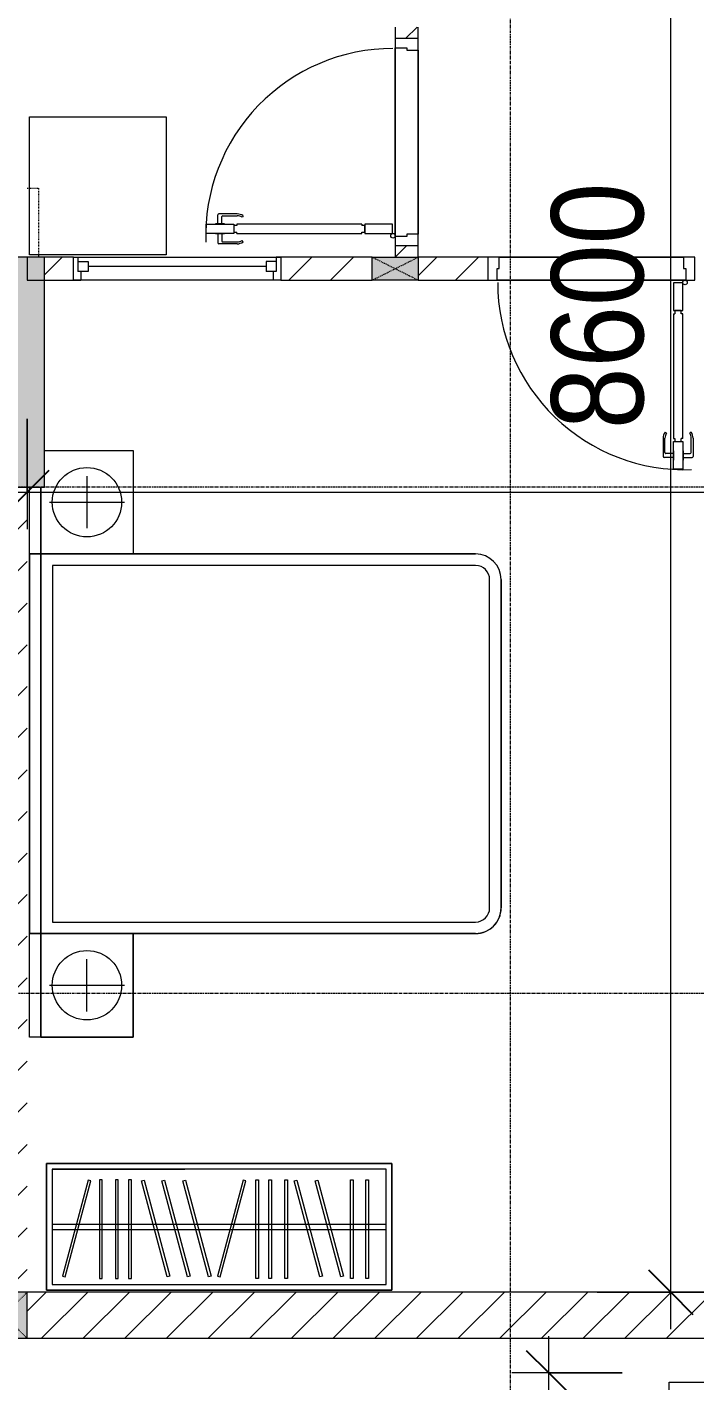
# Model space of a CAD drawing. Header units: millimetres. Extents: x 1591 to 239243, y -15958 to 82755.
# Drawn here: x 154851 to 157753, y 35352 to 41237 of the extents above; entities that cross this region are included whole.
import ezdxf

# ---------------------------------------------------------------- set-up
doc = ezdxf.new("R2010")
doc.units = ezdxf.units.MM
for name, pattern in [('Dash 1_8_', [6.35, 3.175, -3.175]), ('Dash_2_', [6, 3, -3]), ('Grid Line', [22.225, 12.7, -3.175, 3.175, -3.175])]:
    doc.linetypes.add(name, pattern=pattern)
for name, color, linetype, lineweight in [('0-1', 250, 'Continuous', 5), ('A-ANNO-DIMS', 211, 'Continuous', 9), ('A-ANNO-DIMS-160', 211, 'Continuous', 9), ('A-AREA', 32, 'Dash 1_8_', 9), ('A-DETL-GENF-1', 9, 'Continuous', 9), ('A-DETL-GENF-2', 10, 'Continuous', 9), ('A-DOOR-1', 254, 'Continuous', 9), ('A-DOOR-2', 9, 'Continuous', 9), ('A-DOOR-3', 10, 'Continuous', 9), ('A-DOOR-FRAM-1', 10, 'Continuous', 9), ('A-FLOR-2', 9, 'Continuous', 9), ('A-GLAZ-1', 254, 'Continuous', 9), ('A-GLAZ-2', 9, 'Continuous', 9), ('A-WALL-1', 253, 'Continuous', 18), ('A-WALL-2', 9, 'Continuous', 9), ('A-WALL-3', 113, 'Continuous', 18), ('A-WALL-PATT-1', 10, 'Continuous', 9), ('A-WALL-PATT-2', 111, 'Continuous', 9), ('G-IMPT-1', 254, 'Continuous', 9), ('I-FURN-1', 254, 'Continuous', 9), ('S-COLS', 52, 'Continuous', 9), ('S-COLS-1', 52, 'Continuous', 5), ('S-COLS-2', 250, 'Continuous', 18), ('S-COLS-4', 254, 'Continuous', 9), ('S-COLS-5', 253, 'Continuous', 18), ('S-COLS-6', 52, 'Continuous', 18), ('S-COLS-HDLN', 52, 'Dash_2_', 9), ('S-COLS-HDLN-1', 9, 'Dash_2_', 9), ('S-GRID-1', 1, 'Grid Line', 9)]:
    doc.layers.add(name, color=color, linetype=linetype, lineweight=lineweight)
doc.styles.add('UTM Avo', font='UTM Avo.ttf', dxfattribs={"width": 0.9, "height": 400})
doc.dimstyles.new('1_Dim_chi_tiet_2_5', dxfattribs={"dimscale": 304.8, "dimtxt": 399.720379, "dimasz": 0.629921, "dimexe": 0.524934, "dimexo": 0.0625, "dimgap": 0.052493, "dimtad": 1, "dimdec": 0, "dimrnd": 5, "dimzin": 0, "dimdsep": 46, "dimtxsty": 'UTM Avo', "dimblk1": 'OBLIQUE', "dimblk2": 'OBLIQUE', "dimsah": 1, "dimcen": 0.09, "dimdle": 0.524934, "dimazin": 0, "dimtfac": 1, "dimtdec": 4, "dimtix": 1, "dimtmove": 0, "dimatfit": 3, "dimfxl": 1.049869, "dimfxlon": 1, "dimtvp": 1, "dimtolj": 1, "dimtzin": 0, "dimarcsym": 2})
pattern_1 = [(45, (0, 0), (-90.50967, 90.50967), [])]
pattern_2 = [(45, (101998.83, 0), (-90.50967, 90.50967), [])]

# ---------------------------------------------------------------- blocks, each defined once
blk = doc.blocks.new('NCV_TKTC_KET CAU_rvt-1-TKCS_MB TẦNG 5')
at = {"layer": 'S-COLS-1'}
blk.add_hatch(color=256, dxfattribs=at).paths.add_polyline_path([(52577.6, 39236.9), (52927.6, 39236.9), (52927.6, 40236.9), (52577.6, 40236.9), (52577.6, 39336.9)])
at = {"layer": 'S-COLS-2'}
for p, q in [((52927.6, 40236.9), (52577.6, 40236.9)), ((52927.6, 39236.9), (52927.6, 40236.9)), ((52577.6, 39236.9), (52927.6, 39236.9))]:
    blk.add_line(p, q, dxfattribs=at)
blk = doc.blocks.new('DOOR_CW_01 CANH MO-PANEL KINH - DIW_01-900x2200-CỬA GỖ VÂN LAMINATE-553393-TKCS_MB TẦNG 5')
at = {"layer": 'A-DETL-GENF-1'}
for p, q in [((-399, 831.8), (-397, 831.8)), ((-399, 792.2), (-399, 831.8)), ((-397, 872), (-357, 872)), ((-397, 752), (-397, 872)), ((-397, 792.2), (-397, 831.8)), ((-357, 872), (-357, 752)), ((-357, 792.2), (-357, 831.8)), ((-355, 831.8), (-357, 831.8)), ((-355, 792.2), (-355, 831.8)), ((-442, 737), (-442, 816.5)), ((-399, 820.5), (-438, 820.5)), ((-434, 799.5), (-434, 737)), ((-399, 803.5), (-430, 803.5)), ((-397, 792.2), (-399, 792.2)), ((-357, 792.2), (-355, 792.2)), ((-355, 820.5), (-316, 820.5)), ((-355, 803.5), (-324, 803.5)), ((-320, 799.5), (-320, 737)), ((-312, 737), (-312, 816.5)), ((-433.9, 711.2), (-427.3, 715.8)), ((-357, 752), (-397, 752)), ((-397, 738), (-391, 738)), ((-397, 738), (-397, 196)), ((-363, 752), (-391, 752)), ((-391, 752), (-391, 738)), ((-363, 738), (-363, 752)), ((-357, 738), (-363, 738)), ((-357, 196), (-357, 738)), ((-320.1, 711.2), (-326.7, 715.8)), ((-397, 196), (-391, 196)), ((-357, 182), (-397, 182)), ((-397, 182), (-397, 62)), ((-391, 196), (-391, 182)), ((-391, 182), (-363, 182)), ((-357, 196), (-363, 196)), ((-363, 182), (-363, 196)), ((-357, 62), (-357, 182)), ((-397, 62), (-357, 62))]:
    blk.add_line(p, q, dxfattribs=at)
blk.add_circle((-407, 60), 10, dxfattribs=at)
for centre, radius, start, end in [((-407, 60), 814, 360, 92), ((-438, 816.5), 4, 90, 180), ((-430, 799.5), 4, 90, 180), ((-324, 799.5), 4, 360, 90), ((-316, 816.5), 4, 0, 90), ((-397, 737), 45, 180, 215), ((-397, 737), 37, 180, 215), ((-357, 737), 37, 325, 0), ((-357, 737), 45, 325, 0)]:
    blk.add_arc(centre, radius, start, end, dxfattribs=at)
at = {"layer": 'A-DOOR-2'}
for p, q in [((-410, 50), (-450, 50)), ((-450, 50), (-450, -50)), ((-410, 0), (-410, 50)), ((-400, 0), (-410, 0)), ((-407, 50), (-382, 50)), ((-400, -50), (-400, 0)), ((410, 0), (400, 0)), ((400, 0), (400, -50)), ((450, 50), (410, 50)), ((410, 50), (410, 0)), ((450, -50), (450, 50)), ((-450, -50), (-400, -50)), ((400, -50), (450, -50))]:
    blk.add_line(p, q, dxfattribs=at)
blk = doc.blocks.new('M_Fixed - 900 x 1400-901191-TKCS_MB TẦNG 5')
at = {"layer": 'A-GLAZ-2'}
for p, q in [((-450, 37), (-418, 37)), ((-431, -63), (-431, 0)), ((-431, 0), (-387, 0)), ((-418, 0), (-418, 37)), ((-387, -44), (-387, 0)), ((387, 0), (431, 0)), ((387, -44), (387, 0)), ((418, 0), (418, 37)), ((450, 37), (418, 37)), ((431, -63), (431, 0)), ((-431, -44), (-387, -44)), ((-387, -22), (387, -22)), ((431, -44), (387, -44)), ((-450, -63), (-431, -63)), ((448.9, -63), (431, -63))]:
    blk.add_line(p, q, dxfattribs=at)
blk = doc.blocks.new('GIUONG NGU-2TAB-1600x2000 - GIUONG NGU-2TAB-1600x2000-V109-TKCS_MB TẦNG 5')
at = {"layer": 'I-FURN-1'}
for p, q in [((569.6, 2050), (1997.1, 2050)), ((1997.1, 2050), (569.6, 2050)), ((1997.1, 2000), (569.6, 2000)), ((458.5, 50), (458.5, 1938.9)), ((458.5, 1938.9), (458.5, 50)), ((508.5, 1938.9), (508.5, 100)), ((2058.2, 100), (2058.2, 1938.9)), ((2108.2, 1938.9), (2108.2, 50)), ((2108.2, 50), (2108.2, 1938.9)), ((8.5, 65), (8.5, 450.3)), ((8.5, 450.3), (458.5, 450.3)), ((8.5, 450.3), (458.5, 450.3)), ((8.5, 65), (8.5, 450.3)), ((233.5, 86.8), (233.5, 413.5)), ((458.5, 450.3), (458.5, 50)), ((458.5, 450.3), (458.5, 50)), ((2108.2, 50), (2108.2, 450.3)), ((2108.2, 450.3), (2558.2, 450.3)), ((2108.2, 450.3), (2108.2, 50)), ((2558.2, 450.3), (2108.2, 450.3)), ((2333.2, 86.8), (2333.2, 413.5)), ((2558.2, 450.3), (2558.2, 50)), ((2558.2, 50), (2558.2, 450.3)), ((120.2, 250.2), (346.8, 250.2)), ((2446.5, 250.2), (2219.8, 250.2)), ((508.5, 100), (2058.2, 100)), ((458.5, 50), (168.3, 50)), ((168.3, 50), (458.5, 50)), ((458.5, 50), (168.3, 50)), ((458.5, 0), (168.3, 0)), ((2108.2, 50), (458.5, 50)), ((458.5, 50), (458.5, 0)), ((458.5, 0), (458.5, 50)), ((458.5, 50), (2108.2, 50)), ((458.5, 50), (2108.2, 50)), ((2108.2, 0), (458.5, 0)), ((458.5, 0), (2108.2, 0)), ((2558.2, 50), (2108.2, 50)), ((2108.2, 50), (2558.2, 50)), ((2108.2, 0), (2108.2, 50)), ((2108.2, 50), (2108.2, 0)), ((2108.2, 50), (2558.2, 50)), ((2558.2, 0), (2108.2, 0)), ((2558.2, 50), (2558.2, 0))]:
    blk.add_line(p, q, dxfattribs=at)
for centre in [(233.5, 250.2), (2333.2, 250.2)]:
    blk.add_circle(centre, 150.7, dxfattribs=at)
for centre, radius, start, end in [((569.6, 1938.9), 111.1, 90, 180), ((569.6, 1938.9), 111.1, 90, 180), ((1997.1, 1938.9), 111.1, 0, 90), ((1997.1, 1938.9), 111.1, 360, 90), ((569.6, 1938.9), 61.1, 90, 180), ((1997.1, 1938.9), 61.1, 360, 90)]:
    blk.add_arc(centre, radius, start, end, dxfattribs=at)
blk = doc.blocks.new('TU QUAN AO-SUITE ROOM_3 - TU QUAN AO-SUITE ROOM_3-901193-TKCS_MB TẦNG 5')
at = {"layer": 'I-FURN-1'}
for p, q in [((-550, 1500), (0, 1500)), ((-550, 0), (-550, 1500)), ((0, 1500), (-550, 1500)), ((-550, 1500), (-550, 0)), ((-24, 1476), (-526, 1476)), ((-526, 1476), (-526, 600)), ((-526, 1476), (-526, 24)), ((-287, 576), (-287, 1476)), ((-263, 576), (-263, 1476)), ((-24, 24), (-24, 1476)), ((0, 1500), (0, 0)), ((0, 0), (0, 1500)), ((-480.1, 1386.9), (-480.1, 1398.9)), ((-480.1, 1398.9), (-50.1, 1398.9)), ((-480.1, 1386.9), (-480.1, 1398.9)), ((-50.1, 1386.9), (-480.1, 1386.9)), ((-50.1, 1398.9), (-50.1, 1386.9)), ((-480.1, 1320.5), (-480.1, 1332.5)), ((-480.1, 1332.5), (-50.1, 1332.5)), ((-480.1, 1320.5), (-480.1, 1332.5)), ((-50.1, 1320.5), (-480.1, 1320.5)), ((-50.1, 1332.5), (-50.1, 1320.5)), ((-478.3, 1178.1), (-61.3, 1289.9)), ((-58.2, 1278.3), (-475.2, 1166.5)), ((-61.3, 1289.9), (-58.2, 1278.3)), ((-478.3, 1086.9), (-61.3, 1198.6)), ((-475.2, 1166.5), (-478.3, 1178.1)), ((-58.2, 1187.1), (-475.2, 1075.3)), ((-61.3, 1198.6), (-58.2, 1187.1)), ((-475.2, 1075.3), (-478.3, 1086.9)), ((-480.1, 1035.3), (-480.1, 1047.3)), ((-480.1, 1047.3), (-50.1, 1047.3)), ((-480.1, 1035.3), (-480.1, 1047.3)), ((-50.1, 1035.3), (-480.1, 1035.3)), ((-50.1, 1047.3), (-50.1, 1035.3)), ((-480.1, 965.8), (-480.1, 977.8)), ((-480.1, 977.8), (-50.1, 977.8)), ((-480.1, 965.8), (-480.1, 977.8)), ((-50.1, 965.8), (-480.1, 965.8)), ((-50.1, 977.8), (-50.1, 965.8)), ((-480.1, 908.6), (-480.1, 920.6)), ((-480.1, 920.6), (-50.1, 920.6)), ((-480.1, 908.6), (-480.1, 920.6)), ((-50.1, 908.6), (-480.1, 908.6)), ((-50.1, 920.6), (-50.1, 908.6)), ((-475.2, 865.5), (-478.3, 853.9)), ((-478.3, 853.9), (-61.3, 742.1)), ((-58.2, 753.7), (-475.2, 865.5)), ((-478.3, 603.1), (-61.3, 714.9)), ((-61.3, 742.1), (-58.2, 753.7)), ((-61.3, 714.9), (-58.2, 703.3)), ((-58.2, 703.3), (-475.2, 591.5)), ((-526, 24), (-526, 600)), ((-478.3, 511.9), (-61.3, 623.6)), ((-475.2, 591.5), (-478.3, 603.1)), ((-58.2, 612.1), (-475.2, 500.3)), ((-61.3, 623.6), (-58.2, 612.1)), ((-550, 24), (-550, 576)), ((-478.3, 423.1), (-61.3, 534.9)), ((-287, 24), (-287, 576)), ((-263, 24), (-263, 576)), ((-61.3, 534.9), (-58.2, 523.3)), ((-475.2, 500.3), (-478.3, 511.9)), ((-58.2, 523.3), (-475.2, 411.5)), ((-475.2, 411.5), (-478.3, 423.1)), ((-480.1, 368.4), (-480.1, 356.4)), ((-50.1, 368.4), (-480.1, 368.4)), ((-480.1, 356.4), (-50.1, 356.4)), ((-50.1, 356.4), (-50.1, 368.4)), ((-480.1, 311.2), (-480.1, 299.2)), ((-50.1, 311.2), (-480.1, 311.2)), ((-480.1, 299.2), (-50.1, 299.2)), ((-50.1, 299.2), (-50.1, 311.2)), ((-480.1, 241.7), (-480.1, 229.7)), ((-50.1, 241.7), (-480.1, 241.7)), ((-50.1, 229.7), (-50.1, 241.7)), ((-480.1, 229.7), (-50.1, 229.7)), ((-475.2, 192.7), (-478.3, 181.1)), ((-478.3, 181.1), (-61.3, 69.4)), ((-58.2, 80.9), (-475.2, 192.7)), ((-61.3, 69.4), (-58.2, 80.9)), ((-526, 24), (-24, 24)), ((0, 0), (-550, 0)), ((-550, 0), (0, 0))]:
    blk.add_line(p, q, dxfattribs=at)
blk = doc.blocks.new('MAY GIAT - MAY GIAT_dwg-348053-TKCS_MB TẦNG 5')
at = {"layer": 'G-IMPT-1', "flags": 128}
blk.add_lwpolyline([(5, 596.6), (5, 2.3), (605, 2.3), (605, 596.6)], close=True, dxfattribs=at)
blk = doc.blocks.new('MAY GIAT - MAY GIAT-401071-TKCS_MB TẦNG 5')
at = {"layer": 'I-FURN-1'}
for p, q in [((5, -2.3), (605, -2.3)), ((5, -596.6), (5, -2.3)), ((605, -2.3), (605, -596.6)), ((605, -596.6), (5, -596.6))]:
    blk.add_line(p, q, dxfattribs=at)
at = {"extrusion": (0, 0, -1), "zscale": -1, "rotation": 180}
blk.add_blockref('MAY GIAT - MAY GIAT_dwg-348053-TKCS_MB TẦNG 5', (0, 0), dxfattribs=at)
blk = doc.blocks.new('G1_SOF - BO TRU - 100x200-746114-TKCS_MB TẦNG 5')
at = {"layer": 'S-COLS'}
blk.add_hatch(color=256, dxfattribs=at).paths.add_polyline_path([(50, -100), (50, 100), (-50, 100), (-50, -100)])
at = {"layer": 'S-COLS-5'}
for p, q in [((-50, 100), (50, 100)), ((-50, -100), (-50, 100)), ((50, 100), (50, -100)), ((50, -100), (-50, -100))]:
    blk.add_line(p, q, dxfattribs=at)
at = {"layer": 'S-COLS-HDLN-1'}
for p, q in [((50, -100), (-50, 100)), ((-50, -100), (50, 100))]:
    blk.add_line(p, q, dxfattribs=at)
blk = doc.blocks.new('DOOR_CW_01 CANH MO-PANEL KINH - DIG_01-900x2200-CỬA NHÔM KÍNH-901226-TKCS_MB TẦNG 5')
at = {"layer": 'A-DETL-GENF-1'}
for p, q in [((-399, 831.8), (-397, 831.8)), ((-399, 792.2), (-399, 831.8)), ((-397, 872), (-357, 872)), ((-397, 752), (-397, 872)), ((-397, 792.2), (-397, 831.8)), ((-357, 872), (-357, 752)), ((-357, 792.2), (-357, 831.8)), ((-355, 831.8), (-357, 831.8)), ((-355, 792.2), (-355, 831.8)), ((-442, 737), (-442, 816.5)), ((-399, 820.5), (-438, 820.5)), ((-434, 799.5), (-434, 737)), ((-399, 803.5), (-430, 803.5)), ((-397, 792.2), (-399, 792.2)), ((-357, 792.2), (-355, 792.2)), ((-355, 820.5), (-316, 820.5)), ((-355, 803.5), (-324, 803.5)), ((-320, 799.5), (-320, 737)), ((-312, 737), (-312, 816.5)), ((-433.9, 711.2), (-427.3, 715.8)), ((-357, 752), (-397, 752)), ((-397, 738), (-391, 738)), ((-397, 738), (-397, 196)), ((-363, 752), (-391, 752)), ((-391, 752), (-391, 738)), ((-363, 738), (-363, 752)), ((-357, 738), (-363, 738)), ((-357, 196), (-357, 738)), ((-320.1, 711.2), (-326.7, 715.8)), ((-397, 196), (-391, 196)), ((-357, 182), (-397, 182)), ((-397, 182), (-397, 62)), ((-391, 196), (-391, 182)), ((-391, 182), (-363, 182)), ((-357, 196), (-363, 196)), ((-363, 182), (-363, 196)), ((-357, 62), (-357, 182)), ((-397, 62), (-357, 62))]:
    blk.add_line(p, q, dxfattribs=at)
blk.add_circle((-407, 60), 10, dxfattribs=at)
for centre, radius, start, end in [((-407, 60), 814, 360, 92), ((-438, 816.5), 4, 90, 180), ((-430, 799.5), 4, 90, 180), ((-324, 799.5), 4, 360, 90), ((-316, 816.5), 4, 0, 90), ((-397, 737), 45, 180, 215), ((-397, 737), 37, 180, 215), ((-357, 737), 37, 325, 0), ((-357, 737), 45, 325, 0)]:
    blk.add_arc(centre, radius, start, end, dxfattribs=at)
at = {"layer": 'A-DOOR-2'}
for p, q in [((-410, 50), (-450, 50)), ((-450, 50), (-450, -50)), ((-410, 0), (-410, 50)), ((-400, 0), (-410, 0)), ((-407, 50), (-382, 50)), ((-400, -50), (-400, 0)), ((410, 0), (400, 0)), ((400, 0), (400, -50)), ((450, 50), (410, 50)), ((410, 50), (410, 0)), ((450, -50), (450, 50)), ((-450, -50), (-400, -50)), ((400, -50), (450, -50))]:
    blk.add_line(p, q, dxfattribs=at)
blk = doc.blocks.new('NCV_TKTC_TANG 5_rvt-1-TKCS_MB TẦNG 5')
at = {"layer": 'A-WALL-PATT-1'}
h = blk.add_hatch(dxfattribs=at)
h.set_pattern_fill('FP_1', color=256, style=0, pattern_type=2)
h.set_pattern_definition(pattern_1)
h.paths.add_polyline_path([(54503.4, 40236.9), (54552.6, 40237.8), (54552.6, 40286.9), (54452.6, 40286.9), (54452.6, 40236.9)])
h.paths.add_polyline_path([(54522.6, 41186.9), (54552.6, 41186.9), (54552.6, 41236.9), (54452.6, 41236.9), (54452.6, 41186.9), (54503.4, 41186.9)])
h = blk.add_hatch(dxfattribs=at)
h.set_pattern_fill('FP_1', color=256, style=0, pattern_type=2)
h.set_pattern_definition(pattern_1)
h.paths.add_polyline_path([(53054.6, 40136.9), (53054.6, 40236.9), (52927.6, 40236.9), (52927.6, 40136.9)])
h.paths.add_polyline_path([(54352.6, 40136.9), (54352.6, 40236.9), (53954.6, 40236.9), (53954.6, 40136.9)])
h.paths.add_polyline_path([(55856.8, 40136.9), (56054.2, 40136.9), (56054.2, 40236.9), (55754.6, 40236.9), (55754.6, 40136.9), (55852.6, 40136.9)])
h.paths.add_polyline_path([(54854.6, 40136.9), (54854.6, 40236.9), (54552.6, 40236.9), (54552.6, 40136.9)])
h.paths.add_polyline_path([(56854.2, 40136.9), (57652.6, 40136.9), (57652.6, 40236.9), (56854.2, 40236.9), (56854.2, 40186.9)])
at = {"layer": 'A-FLOR-2'}
for p, q in [((54452.6, 41146.9), (54452.6, 40326.9)), ((54552.6, 41136.9), (54552.6, 40336.9)), ((54552.6, 40336.9), (54552.6, 41136.9)), ((54904.6, 40236.9), (55704.6, 40236.9)), ((55704.6, 40236.9), (54904.6, 40236.9)), ((55714.6, 40136.9), (54894.6, 40136.9)), ((54894.6, 40136.9), (55714.6, 40136.9))]:
    blk.add_line(p, q, dxfattribs=at)
at = {"layer": 'A-WALL-1'}
for p, q in [((54452.6, 41236.9), (54452.6, 41186.9)), ((54552.6, 41186.9), (54552.6, 41236.9)), ((54452.6, 40286.9), (54452.6, 40236.9)), ((54552.6, 40236.9), (54552.6, 40286.9)), ((53054.6, 40236.9), (52852.6, 40236.9)), ((52852.6, 40236.9), (52852.6, 40136.9)), ((53054.6, 40136.9), (53054.6, 40236.9)), ((54352.6, 40236.9), (53954.6, 40236.9)), ((53954.6, 40236.9), (53954.6, 40136.9)), ((54854.6, 40236.9), (54552.6, 40236.9)), ((52852.6, 40136.9), (53054.6, 40136.9)), ((53954.6, 40136.9), (54352.6, 40136.9)), ((54552.6, 40136.9), (54854.6, 40136.9))]:
    blk.add_line(p, q, dxfattribs=at)
at = {"layer": 'A-WALL-2'}
for p, q in [((54452.6, 40326.9), (54452.6, 41146.9)), ((54552.6, 41136.9), (54552.6, 40336.9)), ((53054.6, 40236.9), (53954.6, 40236.9)), ((54904.6, 40236.9), (55704.6, 40236.9)), ((53954.6, 40136.9), (53054.6, 40136.9)), ((55714.6, 40136.9), (54894.6, 40136.9))]:
    blk.add_line(p, q, dxfattribs=at)
at = {"layer": 'A-DOOR-1'}
for name, p, rotation in [('DOOR_CW_01 CANH MO-PANEL KINH - DIG_01-900x2200-CỬA NHÔM KÍNH-901226-TKCS_MB TẦNG 5', (54502.6, 40736.9), 90.0000000000011), ('DOOR_CW_01 CANH MO-PANEL KINH - DIW_01-900x2200-CỬA GỖ VÂN LAMINATE-553393-TKCS_MB TẦNG 5', (55304.6, 40186.9), 180)]:
    blk.add_blockref(name, p, dxfattribs=dict(at, rotation=rotation))
at = {"layer": 'A-GLAZ-1', "rotation": 180}
blk.add_blockref('M_Fixed - 900 x 1400-901191-TKCS_MB TẦNG 5', (53504.6, 40173.9), dxfattribs=at)
at = {"layer": 'I-FURN-1'}
for name, p, rotation in [('MAY GIAT - MAY GIAT-401071-TKCS_MB TẦNG 5', (53459.2, 40851.9), 270.0000000000002), ('GIUONG NGU-2TAB-1600x2000 - GIUONG NGU-2TAB-1600x2000-V109-TKCS_MB TẦNG 5', (52862.6, 39405.2), 269.9999999999995), ('TU QUAN AO-SUITE ROOM_3 - TU QUAN AO-SUITE ROOM_3-901193-TKCS_MB TẦNG 5', (52937.6, 35746.9), 270.0000000000003)]:
    blk.add_blockref(name, p, dxfattribs=dict(at, rotation=rotation))
at = {"layer": 'S-COLS-4', "rotation": 270.0000000000007}
blk.add_blockref('G1_SOF - BO TRU - 100x200-746114-TKCS_MB TẦNG 5', (54452.6, 40186.9), dxfattribs=at)
blk = doc.blocks.new('G1_SOF - BO TRU - 200x200-3055083-TKCS_MB TẦNG 5')
at = {"layer": 'S-COLS'}
blk.add_hatch(color=256, dxfattribs=at).paths.add_polyline_path([(100, -100), (100, 100), (-100, 100), (-100, -100), (8.4, -100)])
at = {"layer": 'S-COLS-6'}
for p, q in [((100, 100), (-100, 100)), ((-100, 100), (-100, -100)), ((100, -100), (100, 100)), ((-100, -100), (100, -100))]:
    blk.add_line(p, q, dxfattribs=at)
at = {"layer": 'S-COLS-HDLN'}
for p, q in [((100, 100), (-100, -100)), ((-100, 100), (100, -100))]:
    blk.add_line(p, q, dxfattribs=at)
blk = doc.blocks.new('FD_07 - FD_07-1700x2200-CỬA ĐI 2 CÁNH-910693-TKCS_MB TẦNG 5')
at = {"layer": 'A-DETL-GENF-2'}
for p, q in [((-810, 910), (-810, 100)), ((-770, 910), (-810, 910)), ((-770, 100), (-770, 910)), ((770, 100), (770, 910)), ((770, 910), (810, 910)), ((810, 910), (810, 100)), ((-810, 100), (-770, 100)), ((810, 100), (770, 100)), ((-810, -910), (-810, -100)), ((-810, -100), (-770, -100)), ((-770, -100), (-770, -910)), ((810, -100), (770, -100)), ((770, -100), (770, -910)), ((810, -910), (810, -100)), ((-770, -910), (-810, -910)), ((770, -910), (810, -910))]:
    blk.add_line(p, q, dxfattribs=at)
for centre, start, end in [((-810, 100), 0, 87.16943), ((810, 100), 92.83057, 180), ((-810, -100), 272.83057, 360), ((810, -100), 180, 267.16943)]:
    blk.add_arc(centre, 810, start, end, dxfattribs=at)
at = {"layer": 'A-DOOR-3'}
for p, q in [((-810, 100), (810, 100)), ((800, -100), (-800, -100))]:
    blk.add_line(p, q, dxfattribs=at)
at = {"layer": 'A-DOOR-FRAM-1'}
for p, q in [((-810, 100), (-850, 100)), ((-850, 100), (-850, -100)), ((-810, 60), (-810, 100)), ((-800, 60), (-810, 60)), ((-800, -100), (-800, 60)), ((810, 60), (800, 60)), ((800, 60), (800, -100)), ((850, 100), (810, 100)), ((810, 100), (810, 60)), ((850, -100), (850, 100)), ((-850, -100), (-800, -100)), ((800, -100), (850, -100))]:
    blk.add_line(p, q, dxfattribs=at)
blk = doc.blocks.new('DIMBLOCK44-TKCS_MB TẦNG 5')
at = {"layer": 'A-ANNO-DIMS-160'}
for p, q in [((154851.4, 39534.8), (154851.4, 39054.8)), ((154851.4, 39214.8), (154851.4, 39534.8)), ((162851.4, 39534.8), (162851.4, 39054.8)), ((162851.4, 39214.8), (162851.4, 39534.8)), ((154691.4, 39214.8), (163011.4, 39214.8))]:
    blk.add_line(p, q, dxfattribs=at)
at = {"layer": 'A-ANNO-DIMS-160', "lineweight": 25}
for p, q in [((154851.4, 39214.8), (154947.4, 39310.8)), ((162851.4, 39214.8), (162947.4, 39310.8)), ((154851.4, 39214.8), (154755.4, 39118.8)), ((162851.4, 39214.8), (162755.4, 39118.8))]:
    blk.add_line(p, q, dxfattribs=at)
at = {"layer": 'A-ANNO-DIMS-160', "color": 0, "insert": (158303.6, 39734.4), "char_height": 400, "width": 1314.636, "attachment_point": 1, "line_spacing_factor": 1.110334, "style": 'UTM Avo'}
blk.add_mtext('8000', dxfattribs=at)
blk = doc.blocks.new('_Oblique')
at = {"color": 0, "linetype": 'ByBlock', "lineweight": -2}
blk.add_line((-0.5, -0.5), (0.5, 0.5), dxfattribs=at)
blk = doc.blocks.new('DIMBLOCK92-TKCS_MB TẦNG 5')
at = {"layer": 'A-ANNO-DIMS-160'}
for p, q in [((157648.7, 35577.4), (157648.7, 44496.9)), ((157328.7, 44336.9), (157808.7, 44336.9)), ((157648.7, 44336.9), (157328.7, 44336.9)), ((157328.7, 35737.4), (157808.7, 35737.4)), ((157648.7, 35737.4), (157328.7, 35737.4))]:
    blk.add_line(p, q, dxfattribs=at)
at = {"layer": 'A-ANNO-DIMS-160', "lineweight": 25}
for p, q in [((157648.7, 44336.9), (157552.7, 44432.9)), ((157648.7, 44336.9), (157744.7, 44240.9)), ((157648.7, 35737.4), (157552.7, 35833.4)), ((157648.7, 35737.4), (157744.7, 35641.4))]:
    blk.add_line(p, q, dxfattribs=at)
at = {"layer": 'A-ANNO-DIMS-160', "color": 0, "insert": (157129.1, 39489.4), "char_height": 400, "width": 1314.636, "attachment_point": 1, "rotation": 90, "line_spacing_factor": 1.110334, "style": 'UTM Avo'}
blk.add_mtext('8600', dxfattribs=at)
blk = doc.blocks.new('DIMBLOCK103-TKCS_MB TẦNG 5')
at = {"layer": 'A-ANNO-DIMS-160'}
for p, q in [((157118, 33527.1), (157118, 35547.1)), ((157438, 35387.1), (156958, 35387.1)), ((157118, 35387.1), (157438, 35387.1)), ((157438, 33687.1), (156958, 33687.1)), ((157118, 33687.1), (157438, 33687.1))]:
    blk.add_line(p, q, dxfattribs=at)
at = {"layer": 'A-ANNO-DIMS-160', "lineweight": 25}
for p, q in [((157118, 35387.1), (157022, 35483.1)), ((157118, 35387.1), (157214, 35291.1)), ((157118, 33687.1), (157022, 33783.1)), ((157118, 33687.1), (157214, 33591.1))]:
    blk.add_line(p, q, dxfattribs=at)
at = {"layer": 'A-ANNO-DIMS-160', "color": 0, "insert": (156598.4, 33989.4), "char_height": 400, "width": 1314.636, "attachment_point": 1, "rotation": 90, "line_spacing_factor": 1.110334, "style": 'UTM Avo'}
blk.add_mtext('1700', dxfattribs=at)

msp = doc.modelspace()

# ---------------------------------------------------------------- hatches: boundary and pattern name
at = {"layer": 'A-WALL-PATT-2'}
h = msp.add_hatch(dxfattribs=at)
h.set_pattern_fill('FP_1', color=256, style=0, pattern_type=2)
h.set_pattern_definition(pattern_2)
h.paths.add_polyline_path([(154651.5, 35737.4), (154851.4, 35737.4), (154851.4, 39236.9), (154651.4, 39236.9), (154651.4, 35737.4)])
h = msp.add_hatch(dxfattribs=at)
h.set_pattern_fill('FP_1', color=256, style=0, pattern_type=2)
h.set_pattern_definition(pattern_2)
h.paths.add_polyline_path([(146651.5, 35537.4), (151451.7, 35537.4), (151451.7, 35737.4), (146651.5, 35736.9), (146651.5, 35554)])
h.paths.add_polyline_path([(161091.4, 35537.4), (162851.4, 35537.4), (162851.4, 35737.4), (161091.4, 35736.9), (161091.4, 35697.4)])
h.paths.add_polyline_path([(179070.6, 35537.4), (179251.4, 35537.4), (179251.4, 35737.4), (176251.7, 35736.9), (176251.7, 35537.4)])
h.paths.add_polyline_path([(159860.9, 35537.4), (160001.4, 35537.4), (160001.4, 35737.4), (158651.4, 35736.9), (158651.4, 35537.4), (159851.4, 35537.4)])
h.paths.add_polyline_path([(166151.4, 35537.4), (167851.7, 35537.4), (167851.7, 35737.4), (163051.4, 35736.9), (163051.4, 35537.4), (166051.4, 35537.4)])
h.paths.add_polyline_path([(158451.4, 35537.4), (158451.4, 35737.4), (154851.5, 35736.9), (154851.5, 35537.4), (158114.3, 35537.4)])
h.paths.add_polyline_path([(176051.7, 35537.4), (176051.7, 35737.4), (174101.4, 35736.9), (174101.4, 35537.4), (175846.5, 35537.4)])
h.paths.add_polyline_path([(151651.7, 35537.4), (153411.4, 35537.4), (153411.4, 35737.4), (151651.7, 35736.9), (151651.7, 35685.3)])
h.paths.add_polyline_path([(173011.4, 35537.4), (173011.4, 35737.4), (171251.5, 35736.9), (171251.5, 35537.4), (172622.5, 35537.4)])
h.paths.add_polyline_path([(154651.5, 35537.4), (154650.6, 35737.4), (154501.4, 35736.9), (154501.4, 35537.4), (154651.4, 35537.4)])
h.paths.add_polyline_path([(170976.4, 35537.4), (171051.5, 35537.4), (171051.4, 35737.4), (169291.4, 35736.9), (169291.4, 35537.4), (170457, 35537.4)])
h.paths.add_polyline_path([(168051.7, 35537.4), (168201.4, 35537.4), (168201.4, 35737.4), (168051.7, 35736.9), (168051.7, 35543.2)])

# ---------------------------------------------------------------- linework, layer by layer
at = {"layer": 'A-AREA'}
for p, q in [((154851.4, 40536.9), (154901.4, 40536.9)), ((154901.4, 40536.9), (154901.4, 40236.9))]:
    msp.add_line(p, q, dxfattribs=at)
at = {"layer": 'A-WALL-3'}
for p, q in [((158451.4, 35737.4), (154851.5, 35737.4)), ((154851.5, 35537.4), (158451.4, 35537.4))]:
    msp.add_line(p, q, dxfattribs=at)
at = {"layer": 'S-GRID-1'}
for p, q in [((156951.4, 19118.3), (156951.4, 76659.6)), ((229978.4, 39236.9), (136410.9, 39236.9)), ((229978.4, 37036.9), (136410.9, 37036.9))]:
    msp.add_line(p, q, dxfattribs=at)

# ---------------------------------------------------------------- block references
at = {"layer": '0-1'}
for name in ['NCV_TKTC_KET CAU_rvt-1-TKCS_MB TẦNG 5', 'NCV_TKTC_TANG 5_rvt-1-TKCS_MB TẦNG 5']:
    msp.add_blockref(name, (101998.8, 0), dxfattribs=at)
at = {"layer": 'A-DOOR-3', "rotation": 90}
msp.add_blockref('FD_07 - FD_07-1700x2200-CỬA ĐI 2 CÁNH-910693-TKCS_MB TẦNG 5', (158551.4, 34537.1), dxfattribs=at)
at = {"layer": 'S-COLS'}
msp.add_blockref('G1_SOF - BO TRU - 200x200-3055083-TKCS_MB TẦNG 5', (154751.5, 35637.4), dxfattribs=at)

# ---------------------------------------------------------------- dimensions: what is measured, and where the dimension line sits
at = {"layer": 'A-ANNO-DIMS'}
for base, p1, p2, override, picture, middle in [((157648.6906, 44336.936), (157328.6906, 35737.3629), (157328.6906, 44336.936), {"dimpost": '<>', "dimfxl": 8599.573178}, 'DIMBLOCK92-TKCS_MB TẦNG 5', (157425.6985, 40037.1494)), ((157118, 35387.1), (157438, 33687.1), (157438, 35387.1), {"dimpost": '<>', "dimfxl": 1700}, 'DIMBLOCK103-TKCS_MB TẦNG 5', (156895.1, 34537.1))]:
    dim = msp.add_linear_dim(base=base, p1=p1, p2=p2, angle=90, dimstyle='1_Dim_chi_tiet_2_5', override=override, dxfattribs=at)
    dim.commit()
    dim.dimension.update_dxf_attribs({"geometry": picture, "text_midpoint": middle})
dim = msp.add_linear_dim(base=(162851.4, 39214.8), p1=(154851.4, 39534.8), p2=(162851.4, 39534.8), dimstyle='1_Dim_chi_tiet_2_5', override={"dimpost": '<>', "dimfxl": 8000}, dxfattribs=at)
dim.commit()
dim.dimension.update_dxf_attribs({"geometry": 'DIMBLOCK44-TKCS_MB TẦNG 5', "text_midpoint": (158851.4, 39437.8)})

doc.saveas('drawing.dxf')
